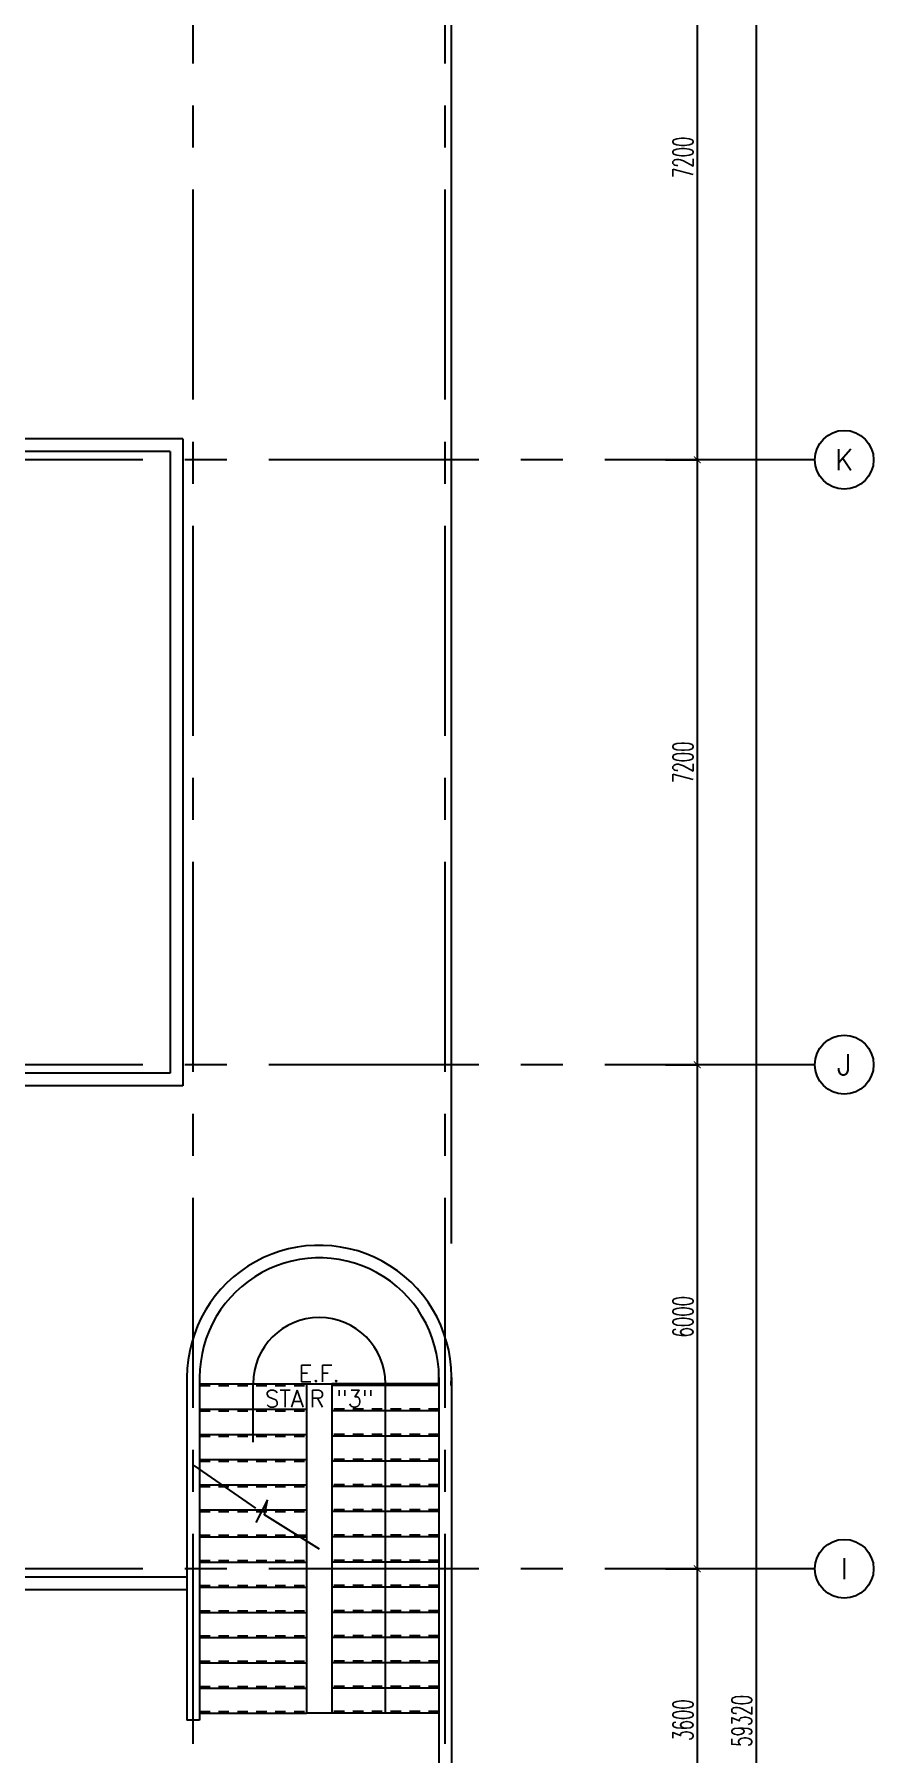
# Model space of a CAD drawing. Extents: x -0.3 to 92.6, y -1.1 to 78.4.
# Drawn here: x 82.63 to 92.62, y 34.77 to 55.23 of the extents above; entities that cross this region are included whole.
import ezdxf
from ezdxf.enums import TextEntityAlignment as Align

# ---------------------------------------------------------------- set-up
doc = ezdxf.new("R2010")
doc.units = 0
doc.header["$MEASUREMENT"] = 0
doc.header["$PDMODE"] = 34
doc.linetypes.add('CENTERX2', pattern=[4, 2.5, -0.5, 0.5, -0.5])
doc.linetypes.add('HIDDEN2', pattern=[0.1875, 0.125, -0.0625])
doc.layers.get('0').update_dxf_attribs({"color": 11, "linetype": 'CONTINUOUS'})
doc.layers.get('DEFPOINTS').update_dxf_attribs({"color": 11, "linetype": 'CONTINUOUS'})
for name, color, linetype in [('AX-CR', 11, 'CONTINUOUS'), ('AX-DIM', 11, 'CONTINUOUS'), ('AX-TXT', 11, 'CONTINUOUS'), ('AXES', 11, 'CENTERX2'), ('PROJ-L', 11, 'CONTINUOUS'), ('RM-NAME', 11, 'CONTINUOUS'), ('ROOF', 11, 'CONTINUOUS'), ('STR', 11, 'CONTINUOUS'), ('WALL', 11, 'CONTINUOUS')]:
    doc.layers.add(name, color=color, linetype=linetype)
doc.styles.add('ROMANS', font='ROMANS.shx', dxfattribs={"width": 0.6})
doc.dimstyles.new('DIM-OUT', dxfattribs={"dimscale": 0, "dimtxt": 0.24, "dimasz": 0.08, "dimexe": 0.02, "dimexo": 0.02, "dimgap": 0.05, "dimtad": 1, "dimdec": 0, "dimlfac": 1000, "dimzin": 0, "dimdsep": 46, "dimtxsty": 'ROMANS', "dimblk1": 'ARCHTICK', "dimblk2": 'ARCHTICK', "dimsah": 1, "dimcen": 0.01, "dimdle": 0.08, "dimclrd": 7, "dimclre": 7, "dimclrt": 2, "dimadec": 0, "dimazin": 0, "dimtp": 2, "dimtm": 2, "dimtfac": 0.114286, "dimtdec": 0, "dimtix": 1, "dimtmove": 2, "dimatfit": 3, "dimldrblk": 'ARCHTICK', "dimfxl": 0, "dimtolj": 1, "dimtzin": 0, "dimarcsym": 0})

# ---------------------------------------------------------------- blocks, each defined once
blk = doc.blocks.new('_ARCHTICK')
at = {"color": 0, "linetype": 'ByBlock', "const_width": 0.15}
blk.add_lwpolyline([(-0.5, -0.5), (0.5, 0.5)], dxfattribs=at)
blk = doc.blocks.new('*D176')
at = {"layer": 'AX-DIM', "color": 7, "lineweight": -2}
for p, q in [((90.142, 50.17), (90.542, 50.17)), ((90.522, 50.25), (90.522, 42.89)), ((90.142, 42.97), (90.542, 42.97))]:
    blk.add_line(p, q, dxfattribs=at)
at = {"layer": 'DEFPOINTS', "color": 0}
for p in [(90.122, 50.17), (90.122, 42.97), (90.522, 42.97)]:
    blk.add_point(p, dxfattribs=at)
at = {"layer": 'AX-DIM', "color": 7, "lineweight": -2, "xscale": 0.08, "yscale": 0.08, "zscale": 0.08}
for p, rotation in [((90.522, 50.17), 90), ((90.522, 42.97), 270)]:
    blk.add_blockref('_ARCHTICK', p, dxfattribs=dict(at, rotation=rotation))
at = {"layer": 'AX-DIM', "color": 2, "insert": (90.352, 46.57), "char_height": 0.24, "attachment_point": 5, "rotation": 90, "style": 'ROMANS'}
blk.add_mtext('\\A1;7200', dxfattribs=at)
blk = doc.blocks.new('*D175')
at = {"layer": 'AX-DIM', "color": 7, "lineweight": -2}
for p, q in [((90.142, 57.37), (90.542, 57.37)), ((90.522, 57.45), (90.522, 50.09)), ((90.142, 50.17), (90.542, 50.17))]:
    blk.add_line(p, q, dxfattribs=at)
at = {"layer": 'DEFPOINTS', "color": 0}
for p in [(90.122, 57.37), (90.122, 50.17), (90.522, 50.17)]:
    blk.add_point(p, dxfattribs=at)
at = {"layer": 'AX-DIM', "color": 7, "lineweight": -2, "xscale": 0.08, "yscale": 0.08, "zscale": 0.08}
for p, rotation in [((90.522, 57.37), 90), ((90.522, 50.17), 270)]:
    blk.add_blockref('_ARCHTICK', p, dxfattribs=dict(at, rotation=rotation))
at = {"layer": 'AX-DIM', "color": 2, "insert": (90.352, 53.77), "char_height": 0.24, "attachment_point": 5, "rotation": 90, "style": 'ROMANS'}
blk.add_mtext('\\A1;7200', dxfattribs=at)
blk = doc.blocks.new('*D190')
at = {"layer": 'AX-DIM', "color": 7, "lineweight": -2}
blk.add_line((82.292, 76.998), (87.677, 76.998), dxfattribs=at)
at = {"layer": 'AX-DIM', "color": 11, "lineweight": -2}
for p, q in [((82.372, 76.318), (82.372, 77.018)), ((87.597, 40.84), (87.597, 77.018))]:
    blk.add_line(p, q, dxfattribs=at)
at = {"layer": 'DEFPOINTS', "color": 0}
for p in [(87.597, 76.998), (82.372, 76.298), (87.597, 40.82)]:
    blk.add_point(p, dxfattribs=at)
at = {"layer": 'AX-DIM', "color": 7, "lineweight": -2, "xscale": 0.08, "yscale": 0.08, "zscale": 0.08, "rotation": 180}
blk.add_blockref('_ARCHTICK', (82.372, 76.998), dxfattribs=at)
at = {"layer": 'AX-DIM', "color": 7, "lineweight": -2, "xscale": 0.08, "yscale": 0.08, "zscale": 0.08}
blk.add_blockref('_ARCHTICK', (87.597, 76.998), dxfattribs=at)
at = {"layer": 'AX-DIM', "color": 2, "insert": (84.984, 77.168), "char_height": 0.24, "attachment_point": 5, "style": 'ROMANS'}
blk.add_mtext('\\A1;5225', dxfattribs=at)
blk = doc.blocks.new('*D172')
at = {"layer": 'AX-DIM', "color": 7, "lineweight": -2}
for p, q in [((90.522, 37.05), (90.522, 33.29)), ((90.142, 36.97), (90.542, 36.97)), ((90.142, 33.37), (90.542, 33.37))]:
    blk.add_line(p, q, dxfattribs=at)
at = {"layer": 'DEFPOINTS', "color": 0}
for p in [(90.122, 36.97), (90.122, 33.37), (90.522, 33.37)]:
    blk.add_point(p, dxfattribs=at)
at = {"layer": 'AX-DIM', "color": 7, "lineweight": -2, "xscale": 0.08, "yscale": 0.08, "zscale": 0.08}
for p, rotation in [((90.522, 36.97), 90), ((90.522, 33.37), 270)]:
    blk.add_blockref('_ARCHTICK', p, dxfattribs=dict(at, rotation=rotation))
at = {"layer": 'AX-DIM', "color": 2, "insert": (90.352, 35.17), "char_height": 0.24, "attachment_point": 5, "rotation": 90, "style": 'ROMANS'}
blk.add_mtext('\\A1;3600', dxfattribs=at)
blk = doc.blocks.new('*D163')
at = {"layer": 'AX-DIM', "color": 7, "lineweight": -2}
for p, q in [((90.522, 43.05), (90.522, 36.89)), ((90.142, 42.97), (90.542, 42.97)), ((90.142, 36.97), (90.542, 36.97))]:
    blk.add_line(p, q, dxfattribs=at)
at = {"layer": 'DEFPOINTS', "color": 0}
for p in [(90.122, 42.97), (90.122, 36.97), (90.522, 36.97)]:
    blk.add_point(p, dxfattribs=at)
at = {"layer": 'AX-DIM', "color": 7, "lineweight": -2, "xscale": 0.08, "yscale": 0.08, "zscale": 0.08}
for p, rotation in [((90.522, 42.97), 90), ((90.522, 36.97), 270)]:
    blk.add_blockref('_ARCHTICK', p, dxfattribs=dict(at, rotation=rotation))
at = {"layer": 'AX-DIM', "color": 2, "insert": (90.352, 39.97), "char_height": 0.24, "attachment_point": 5, "rotation": 90, "style": 'ROMANS'}
blk.add_mtext('\\A1;6000', dxfattribs=at)
blk = doc.blocks.new('*D191')
at = {"layer": 'AX-DIM', "color": 7, "lineweight": -2}
for p, q in [((91.222, 64.9), (91.222, 5.42)), ((82.392, 64.82), (91.242, 64.82)), ((82.392, 5.5), (91.242, 5.5))]:
    blk.add_line(p, q, dxfattribs=at)
at = {"layer": 'DEFPOINTS', "color": 0}
for p in [(82.372, 64.82), (82.372, 5.5), (91.222, 5.5)]:
    blk.add_point(p, dxfattribs=at)
at = {"layer": 'AX-DIM', "color": 7, "lineweight": -2, "xscale": 0.08, "yscale": 0.08, "zscale": 0.08}
for p, rotation in [((91.222, 64.82), 90), ((91.222, 5.5), 270)]:
    blk.add_blockref('_ARCHTICK', p, dxfattribs=dict(at, rotation=rotation))
at = {"layer": 'AX-DIM', "color": 2, "insert": (91.052, 35.16), "char_height": 0.24, "attachment_point": 5, "rotation": 90, "style": 'ROMANS'}
blk.add_mtext('\\A1;59320', dxfattribs=at)
blk = doc.blocks.new('AXR')
at = {"layer": 'AX-CR'}
blk.add_circle((350, 0), 350, dxfattribs=at)
at = {"layer": 'AX-TXT', "style": 'ROMANS'}
blk.add_attdef('AX', text='', height=250, dxfattribs=at).set_placement((350, 0), align=Align.MIDDLE)

msp = doc.modelspace()

# ---------------------------------------------------------------- linework, layer by layer
for p, q in [((85.2651, 37.6902), (84.5337, 38.1979)), ((85.4055, 37.7888), (85.2651, 37.5199)), ((85.3704, 37.6134), (85.4055, 37.7888)), ((86.0256, 37.2043), (85.3704, 37.6134))]:
    msp.add_line(p, q)
at = {"layer": 'AXES'}
for p, q in [((84.5217, -1.1143), (84.5217, 77.6984)), ((87.5217, -1.1143), (87.5217, 77.6984)), ((91.9217, 50.17), (23.8817, 50.17)), ((91.9217, 42.97), (23.8817, 42.97)), ((91.9217, 36.97), (23.8817, 36.97))]:
    msp.add_line(p, q, dxfattribs=at)
at = {"layer": 'PROJ-L', "linetype": 'Continuous'}
for p, q in [((84.3974, 50.42), (82.2474, 50.42)), ((84.3974, 50.42), (84.3974, 42.72)), ((84.2474, 50.27), (82.2474, 50.27)), ((84.2474, 50.27), (84.2474, 42.87)), ((84.2474, 42.87), (82.2474, 42.87)), ((84.3974, 42.72), (82.2474, 42.72))]:
    msp.add_line(p, q, dxfattribs=at)
at = {"layer": 'ROOF'}
for p, q in [((85.8717, 39.1702), (86.1717, 39.1702)), ((85.8717, 39.1702), (85.8717, 35.2502)), ((86.1717, 39.1702), (86.1717, 35.2502)), ((84.4467, 36.87), (82.3717, 36.87)), ((84.4467, 36.72), (82.3717, 36.72)), ((86.1717, 35.2502), (85.8717, 35.2502))]:
    msp.add_line(p, q, dxfattribs=at)
at = {"layer": 'STR'}
for p, q in [((84.5967, 39.1702), (85.8717, 39.1702)), ((85.2342, 38.4771), (85.2342, 39.1726)), ((87.4467, 39.1702), (86.1717, 39.1702)), ((87.4467, 39.1502), (86.1717, 39.1502)), ((86.8092, 35.2502), (86.8092, 39.1726)), ((84.5967, 38.8702), (85.8717, 38.8702)), ((87.4467, 38.8502), (86.1717, 38.8502)), ((84.5967, 38.5702), (85.8717, 38.5702)), ((87.4467, 38.5502), (86.1717, 38.5502)), ((84.5967, 38.2702), (85.8717, 38.2702)), ((87.4467, 38.2502), (86.1717, 38.2502)), ((84.5967, 37.9702), (85.8717, 37.9702)), ((87.4467, 37.9502), (86.1717, 37.9502)), ((84.5967, 37.6702), (85.8717, 37.6702)), ((87.4467, 37.6502), (86.1717, 37.6502)), ((84.5967, 37.3502), (85.8717, 37.3502)), ((85.7599, 37.3702), (85.8717, 37.3702)), ((87.4467, 37.3502), (86.1717, 37.3502)), ((84.5967, 37.0502), (85.8717, 37.0502)), ((87.4467, 37.0502), (86.1717, 37.0502)), ((84.5967, 36.7502), (85.8717, 36.7502)), ((87.4467, 36.7502), (86.1717, 36.7502)), ((84.5967, 36.4502), (85.8717, 36.4502)), ((87.4467, 36.4502), (86.1717, 36.4502)), ((84.5967, 36.1502), (85.8717, 36.1502)), ((87.4467, 36.1502), (86.1717, 36.1502)), ((84.5967, 35.8502), (85.8717, 35.8502)), ((87.4467, 35.8502), (86.1717, 35.8502)), ((84.5967, 35.5502), (85.8717, 35.5502)), ((87.4467, 35.5502), (86.1717, 35.5502)), ((84.5967, 35.2502), (85.8717, 35.2502)), ((87.4467, 35.2502), (86.1717, 35.2502))]:
    msp.add_line(p, q, dxfattribs=at)
at = {"layer": 'STR', "linetype": 'HIDDEN2'}
for p, q in [((84.5967, 39.1502), (85.8717, 39.1502)), ((87.4467, 39.1702), (86.1717, 39.1702)), ((87.4467, 39.1502), (86.1717, 39.1502)), ((84.5967, 38.8502), (85.8717, 38.8502)), ((87.4467, 38.8702), (86.1717, 38.8702)), ((84.5967, 38.5502), (85.8717, 38.5502)), ((87.4467, 38.5702), (86.1717, 38.5702)), ((87.4467, 38.2702), (86.1717, 38.2702)), ((84.5967, 38.2502), (85.8717, 38.2502)), ((84.5967, 37.9502), (85.8717, 37.9502)), ((87.4467, 37.9702), (86.1717, 37.9702)), ((87.4467, 37.6702), (86.1717, 37.6702)), ((84.5967, 37.6502), (85.8717, 37.6502)), ((84.5967, 37.3702), (85.8717, 37.3702)), ((85.7919, 37.3502), (85.8717, 37.3502)), ((87.4467, 37.3702), (86.1717, 37.3702)), ((84.5967, 37.0702), (85.8717, 37.0702)), ((87.4467, 37.0702), (86.1717, 37.0702)), ((84.5967, 36.7702), (85.8717, 36.7702)), ((87.4467, 36.7702), (86.1717, 36.7702)), ((84.5967, 36.4702), (85.8717, 36.4702)), ((87.4467, 36.4702), (86.1717, 36.4702)), ((84.5967, 36.1702), (85.8717, 36.1702)), ((87.4467, 36.1702), (86.1717, 36.1702)), ((84.5967, 35.8702), (85.8717, 35.8702)), ((87.4467, 35.8702), (86.1717, 35.8702)), ((84.5967, 35.5702), (85.8717, 35.5702)), ((87.4467, 35.5702), (86.1717, 35.5702)), ((84.5967, 35.2702), (85.8717, 35.2702)), ((87.4467, 35.2702), (86.1717, 35.2702))]:
    msp.add_line(p, q, dxfattribs=at)
at = {"layer": 'STR'}
msp.add_arc((86.0217, 39.1726), 0.7875, 0, 180, dxfattribs=at)
at = {"layer": 'WALL'}
for p, q in [((84.4467, 39.2455), (84.4467, 35.17)), ((84.5967, 39.2455), (84.5967, 35.17)), ((87.4467, 39.2455), (87.4467, 33.62)), ((87.5967, 39.2455), (87.5967, 33.47)), ((84.5967, 35.17), (84.4467, 35.17))]:
    msp.add_line(p, q, dxfattribs=at)
for radius, start, end in [(1.575, 356.52974, 180), (1.425, 356.16393, 180.00002)]:
    msp.add_arc((86.0217, 39.2455), radius, start, end, dxfattribs=at)

# ---------------------------------------------------------------- block references
at = {"layer": 'AXES', "xscale": 0.001, "yscale": 0.001, "zscale": 0.001}
for p, values in [((91.9217, 50.17), {'AX': 'K'}), ((91.9217, 42.97), {'AX': 'J'}), ((91.9217, 36.97), {'AX': 'I'})]:
    msp.add_blockref('AXR', p, dxfattribs=at).add_auto_attribs(values)

# ---------------------------------------------------------------- texts
at = {"layer": 'RM-NAME', "style": 'ROMANS'}
for s, p in [('E.F.', (86.0214, 39.2945)), ('STAIR "3"', (86.0214, 38.9945))]:
    msp.add_text(s, height=0.2, dxfattribs=at).set_placement(p, align=Align.MIDDLE)

# ---------------------------------------------------------------- dimensions: what is measured, and where the dimension line sits
at = {"layer": 'AX-DIM'}
dim = msp.add_linear_dim(base=(87.5967, 76.9984), p1=(82.3717, 76.2984), p2=(87.5967, 40.82), dimstyle='DIM-OUT', override={"dimscale": 1, "dimclre": 11}, dxfattribs=at)
dim.commit()
dim.dimension.update_dxf_attribs({"geometry": '*D190', "text_midpoint": (84.9842, 77.1684)})
for base, p1, p2, picture, middle in [((91.2217, 5.5), (82.3717, 64.82), (82.3717, 5.5), '*D191', (91.0517, 35.16)), ((90.5217, 50.17), (90.1217, 57.37), (90.1217, 50.17), '*D175', (90.3517, 53.77)), ((90.5217, 42.97), (90.1217, 50.17), (90.1217, 42.97), '*D176', (90.3517, 46.57)), ((90.5217, 36.97), (90.1217, 42.97), (90.1217, 36.97), '*D163', (90.3517, 39.97)), ((90.5217, 33.37), (90.1217, 36.97), (90.1217, 33.37), '*D172', (90.3517, 35.17))]:
    dim = msp.add_linear_dim(base=base, p1=p1, p2=p2, angle=270, dimstyle='DIM-OUT', override={"dimscale": 1}, dxfattribs=at)
    dim.commit()
    dim.dimension.update_dxf_attribs({"geometry": picture, "text_midpoint": middle})

doc.saveas('drawing.dxf')
